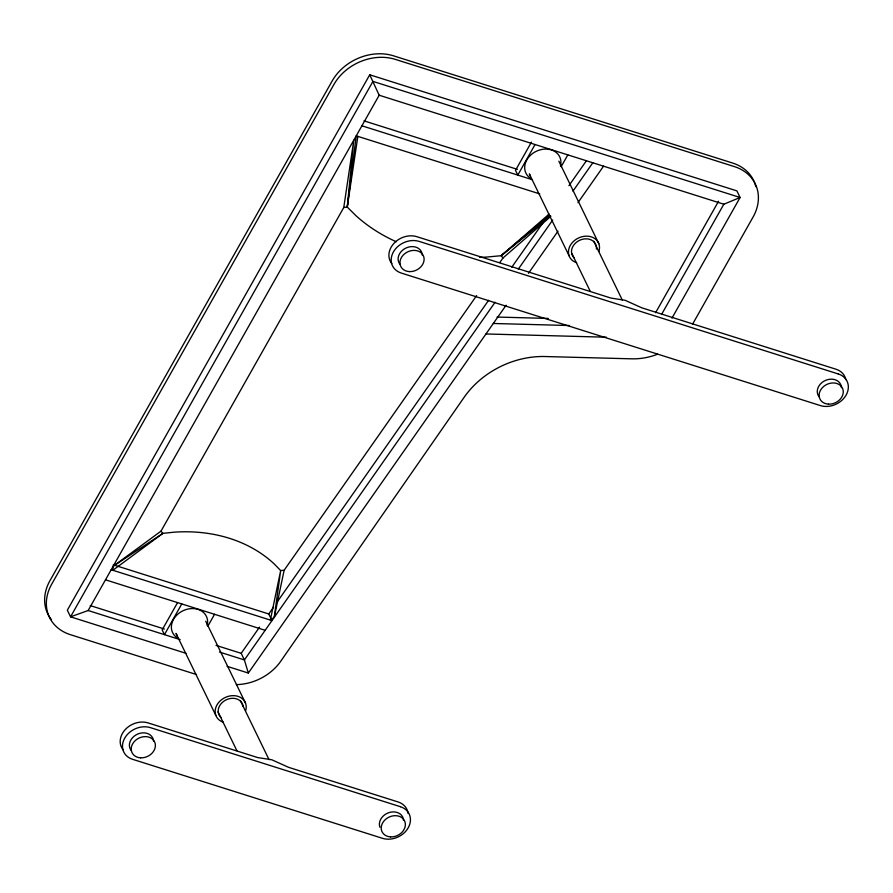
<?xml version="1.0" encoding="UTF-8"?>
<svg xmlns="http://www.w3.org/2000/svg" width="893" height="893" viewBox="0 0 893 893"><rect width="100%" height="100%" fill="white"/><g stroke="black" fill="none" stroke-linecap="round" stroke-linejoin="round"><path stroke-width="1.34" d="M396.269 241.735A200.78 162.437 -25.9 0 1 356.061 215.793L347.265 207.076L353.773 140.223L343.783 207.5L161.008 531.134L113.143 566.274L112.853 570.27L162.906 533.367L173.99 532.195A149.254 120.756 -25.9 0 1 274.129 563.851L280.67 570.571L284.141 570.236L476.616 295.605M343.783 207.5L347.265 207.076L356.229 135.859L539.774 193.904M274.24 617.353L280.67 570.571L270.356 620.077L274.24 617.353L284.141 570.236M347.265 207.076L357.847 136.372M671.949 318.154L740.096 197.498L736.881 190.879L369.735 74.778L67.332 610.209L70.547 616.829L185.967 653.319M661.546 314.481L723.832 204.218L740.096 197.498L372.95 81.397L70.547 616.829L88.15 610.522L379.179 95.227L369.735 74.778M177.484 602.753L162.146 629.922L164.435 634.644L181.781 603.936M207.879 626.116L214.554 614.295M531.435 142.154L515.495 170.362L517.795 175.084L535.052 144.521M561.184 166.645L567.825 154.891M655.596 312.717L718.564 201.238M692.566 324.181L753.078 217.044A46.949 37.986 -25.9 0 0 734.381 166.6L395.298 59.373A46.949 37.986 -25.9 0 0 333.904 84.489L51.671 584.223A46.949 37.986 -25.9 0 0 70.38 634.666L196.538 674.561M499.779 262.564L502.971 257.999L550.847 216.318M227.09 666.323L248.321 673.043L244.392 659.938L241.188 653.319L259.55 627.109M270.903 618.38L268.76 613.971L273.559 607.128M277.556 601.424L488.594 300.316M511.778 267.23L542.955 222.748M546.951 217.044L548.548 214.767M568.941 185.666L586.433 160.718M495.079 302.247L244.392 659.938L219.488 652.057M518.286 269.139L552.689 220.046M572.949 191.147L592.818 162.794M248.321 673.043L506.097 305.239M528.455 273.325L558.013 231.153M577.983 202.655L603.545 166.187M479.742 257.363A200.78 162.437 -25.9 0 0 486.596 257.061L501.163 255.699L549.083 214.119M502.971 257.999L501.163 255.699L549.307 215.414M501.163 255.699L550.49 215.872M113.143 566.274L162.906 533.367L161.008 531.134M497.021 317.048L548.291 318.433M493.304 323.478L569.511 325.532M485.971 333.96L606.38 337.208M379.179 95.227L723.832 204.218M363.998 120.856L517.371 169.357M361.911 125.801L532.206 179.649M113.288 564.811L268.76 613.971M111.178 569.745L271.974 620.59M105.497 579.814L265.165 630.302M90.238 605.588L164.39 629.029M216.028 645.36L241.188 653.319M88.15 610.522L180.163 639.622M530.487 176.167L529.326 173.901L569.131 255.878M177.182 635.66L176.01 633.394L215.816 715.36M598.846 243.711L558.851 161.164M593.778 241.311L622.354 300.16M571.955 253.645L590.195 291.218M205.736 621.227L245.542 703.193M240.463 700.793L269.039 759.653M218.037 711.877L236.879 750.7M531.324 178.801A18.753 15.17 -25.9 0 1 527.194 159.278A18.753 15.17 -25.9 0 1 549.541 149.432A18.753 15.17 -25.9 0 1 560.469 165.964M574.333 258.077A12.937 10.459 -25.9 0 1 580.35 239.971A12.937 10.459 -25.9 0 1 596.424 249.035M576.677 262.732A16.074 13.004 -25.9 0 1 569.823 246.312A16.074 13.004 -25.9 0 1 589.447 236.399A16.074 13.004 -25.9 0 1 598.857 251.525M178.008 638.294A18.753 15.17 -25.9 0 1 173.889 618.76A18.753 15.17 -25.9 0 1 196.226 608.914A18.753 15.17 -25.9 0 1 207.154 625.457M221.029 717.559A12.937 10.459 -25.9 0 1 225.873 699.978A12.937 10.459 -25.9 0 1 243.108 706.396M223.373 722.214A16.074 13.004 -25.9 0 1 216.519 705.794A16.074 13.004 -25.9 0 1 236.132 695.893A16.074 13.004 -25.9 0 1 245.553 711.007M236.366 684.596A46.949 37.986 -25.9 0 0 280.034 662.238L463.757 397.854A81.754 66.149 -25.9 0 1 546.326 356.564L631.731 358.83A57.788 46.749 -25.9 0 0 657.628 354.208M51.493 619.731A46.949 37.986 -25.9 0 1 49.952 580.673L332.185 80.95A46.949 37.986 -25.9 0 1 393.567 55.835L732.651 163.051A46.949 37.986 -25.9 0 1 755.813 186.659M845.805 379.625A19.657 15.907 -25.9 0 0 836.004 369.222L641.799 307.817L625.122 300.294L610.968 298.072L416.83 236.678A19.657 15.907 -25.9 0 0 394.014 243.276A19.657 15.907 -25.9 0 0 391.77 263.547M819.104 396.805A12.513 10.124 -25.9 0 1 825.835 380.262A12.513 10.124 -25.9 0 1 841.44 387.662M399.93 264.25A12.513 10.124 -25.9 0 1 406.661 247.718A12.513 10.124 -25.9 0 1 422.277 255.108M379.893 827.242A12.513 10.124 -25.9 0 1 389.471 812.463A12.513 10.124 -25.9 0 1 403.536 820.399M131.215 750.488A12.513 10.124 -25.9 0 1 137.946 733.957A12.513 10.124 -25.9 0 1 153.563 741.346M123.055 749.785A19.657 15.907 -25.9 0 1 125.299 729.514A19.657 15.907 -25.9 0 1 148.115 722.917L257.72 757.577L271.818 759.776L288.551 767.321L398.099 801.959A19.657 15.907 -25.9 0 1 408.068 813.411M838.293 373.955L419.13 241.4A19.657 15.907 -25.9 0 0 393.422 251.915A19.657 15.907 -25.9 0 0 401.258 273.046L820.421 405.589A19.657 15.907 -25.9 0 0 846.129 395.074A19.657 15.907 -25.9 0 0 838.293 373.955M400.388 806.692L150.415 727.639A19.657 15.907 -25.9 0 0 124.707 738.154A19.657 15.907 -25.9 0 0 132.544 759.284L382.517 838.326A19.657 15.907 -25.9 0 0 408.224 827.811A19.657 15.907 -25.9 0 0 400.388 806.692M828.47 404.149A12.513 10.124 -25.9 0 0 842.758 388.823A12.513 10.124 -25.9 0 0 822.364 387.685A12.513 10.124 -25.9 0 0 828.47 404.149M409.295 271.595A12.513 10.124 -25.9 0 0 423.595 256.269A12.513 10.124 -25.9 0 0 403.189 255.141A12.513 10.124 -25.9 0 0 409.295 271.595M390.554 836.886A12.513 10.124 -25.9 0 0 404.853 821.549A12.513 10.124 -25.9 0 0 384.459 820.421A12.513 10.124 -25.9 0 0 390.554 836.886M140.581 757.833A12.513 10.124 -25.9 0 0 154.88 742.507A12.513 10.124 -25.9 0 0 134.475 741.369A12.513 10.124 -25.9 0 0 140.581 757.833"/></g></svg>
